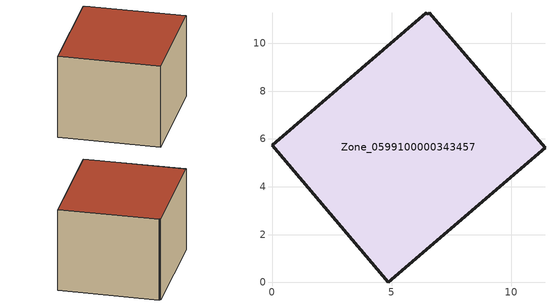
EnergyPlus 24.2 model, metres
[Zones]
Zone_0599100000343457
 floor ground (C_G): 6.58,11.28 11.42,5.63 4.86,0 0,5.74 6.46,11.29 6.51,11.22 z0
 wall outside (C_F): 4.86,0 11.42,5.63 6.58,11.28 6.51,11.22 6.46,11.29 0,5.74 4.86,0 z0:6.35
 roof outside (C_R): 11.42,5.63 6.58,11.28 6.51,11.22 6.46,11.29 0,5.74 4.86,0 z6.35
[BUILDING]
Pand.0599100000343457: North Axis=0; Terrain=City; Loads Convergence Tolerance Value=0.04; Temperature Convergence Tolerance Value=0.4; Solar Distribution=FullExterior; Maximum Number of Warmup Days=25; Minimum Number of Warmup Days=1
[Site:Location]
Rotterdam.The.Hague.AP_ZH_NLD Design_Conditions: Latitude=51.96; Longitude=4.45; Time Zone=1; Elevation=-4.5
[SITE:GROUNDTEMPERATURE:BUILDINGSURFACE]
18, 18, 18, 18, 18, 18, 18, 18, 18, 18, 18, 18
[MATERIAL] Thermal Absorptance=0.9; Solar Absorptance=0.7; Visible Absorptance=0.7
Name | Roughness | Thickness | Conductivity | Density | Specific Heat
G.TC.1992-2005 | MediumSmooth | 0.15 | 0.06 | 540 | 1210
F.TC.1992-2005 | Rough | 0.3 | 0.12 | 1920 | 840
R.TC.1992-2005 | MediumRough | 0.2 | 0.08 | 1500 | 1000
[CONSTRUCTION]
C_G: G.TC.1992-2005
C_F: F.TC.1992-2005
C_R: R.TC.1992-2005
[ZONE]
Zone_0599100000343457: Type=1; Multiplier=1; Ceiling Height=Autocalculate; Volume=Autocalculate; Floor Area=autocalculate; Part of Total Floor Area=Yes
[ZONEINFILTRATION:DESIGNFLOWRATE]
Infil_Zone_0599100000343457: Zone or ZoneList or Space or SpaceList=Zone_0599100000343457; Schedule=AlwaysOn; Design Flow Rate Calculation Method=Flow/Area; Flow Rate per Floor Area=0.0015; Constant Term Coefficient=1; Temperature Term Coefficient=0; Velocity Term Coefficient=0; Velocity Squared Term Coefficient=0
[HVACTEMPLATE:ZONE:IDEALLOADSAIRSYSTEM]
Zone_0599100000343457: Maximum Heating Supply Air Temperature=50; Minimum Cooling Supply Air Temperature=13; Maximum Heating Supply Air Humidity Ratio=0.0156; Minimum Cooling Supply Air Humidity Ratio=0.0077; Heating Limit=NoLimit; Cooling Limit=NoLimit; Dehumidification Control Type=ConstantSensibleHeatRatio; Cooling Sensible Heat Ratio=0.7; Dehumidification Setpoint=60; Humidification Control Type=None; Humidification Setpoint=30; Outdoor Air Method=None; Outdoor Air Flow Rate per Person=0.00944; Outdoor Air Flow Rate per Zone Floor Area=0; Outdoor Air Flow Rate per Zone=0; Demand Controlled Ventilation Type=None; Outdoor Air Economizer Type=NoEconomizer; Heat Recovery Type=None; Sensible Heat Recovery Effectiveness=0.7; Latent Heat Recovery Effectiveness=0.65
[ZONECONTROL:THERMOSTAT]
ThermostatControl_Zone_0599100000343457: Zone or ZoneList=Zone_0599100000343457; Control Type Schedule=DualSetpointControlType; Control 1=Thermostat_Zone_0599100000343457; Temperature Difference Between Cutout And Setpoint=0
[THERMOSTATSETPOINT:DUALSETPOINT]
Thermostat_Zone_0599100000343457: Heating Setpoint Temperature Schedule=HeatingSetpoint_Zone_0599100000343457; Cooling Setpoint Temperature Schedule=CoolingSetpoint_Zone_0599100000343457
[SCHEDULE:COMPACT]
HeatingSetpoint_Zone_0599100000343457: Through: 12/31, For: AllDays, Until: 24:00, 21
CoolingSetpoint_Zone_0599100000343457: Through: 12/31, For: AllDays, Until: 24:00, 24
DualSetpointControlType: Through: 12/31, For: AllDays, Until: 24:00, 4
AlwaysOn: Through: 12/31, For: AllDays, Until: 24:00, 1
